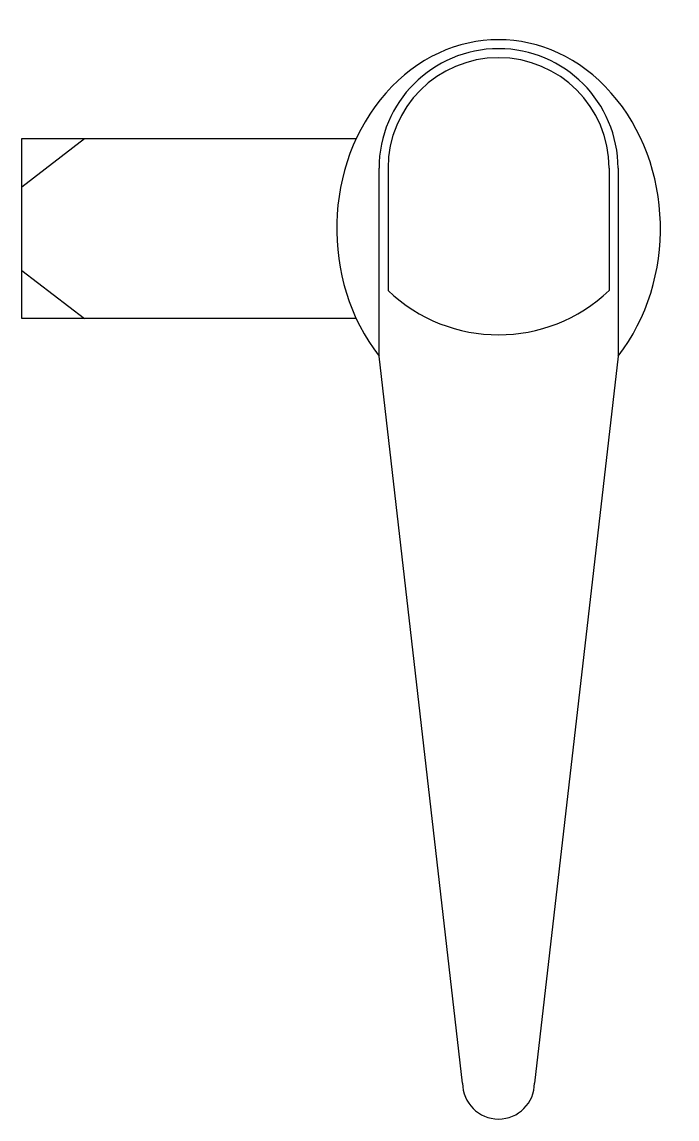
# Model space of a CAD drawing. Header units: millimetres. Extents: x 0 to 73, y 0 to 122.
import ezdxf

# ---------------------------------------------------------------- set-up
doc = ezdxf.new("R2010")
doc.units = ezdxf.units.MM

# ---------------------------------------------------------------- blocks, each defined once
blk = doc.blocks.new('MS308-2-1')
at = {"color": 1}
for p, q in [((-53, 4.65), (-46.03, 10)), ((-13.29, -14.17), (-13.29, 6.71)), ((-12.29, 6.71), (-12.29, -6.87)), ((12.29, 6.71), (12.29, -6.87)), ((13.29, 6.71), (13.29, -14.17)), ((-53, -4.65), (-46.03, -10)), ((-4, -95), (-13.29, -14.17)), ((13.29, -14.17), (4, -95))]:
    blk.add_line(p, q, dxfattribs=at)
blk.add_lwpolyline([(-15.83, -10), (-53, -10), (-53, 10), (-15.83, 10)], dxfattribs=at)
for centre, radius, start, end in [((0, 6.71), 13.29, 0, 180), ((0, 6.71), 12.29, 0, 180), ((0, 5.94), 17.75, 226.184, 313.816), ((0, -95), 4, 180, 0)]:
    blk.add_arc(centre, radius, start, end, dxfattribs=at)
blk.add_ellipse((0, 0), major_axis=(0, 21), ratio=0.857143, start_param=3.972003, end_param=8.594367, dxfattribs=at)

msp = doc.modelspace()

# ---------------------------------------------------------------- block references
msp.add_blockref('MS308-2-1', (53, 99))

doc.saveas('drawing.dxf')
